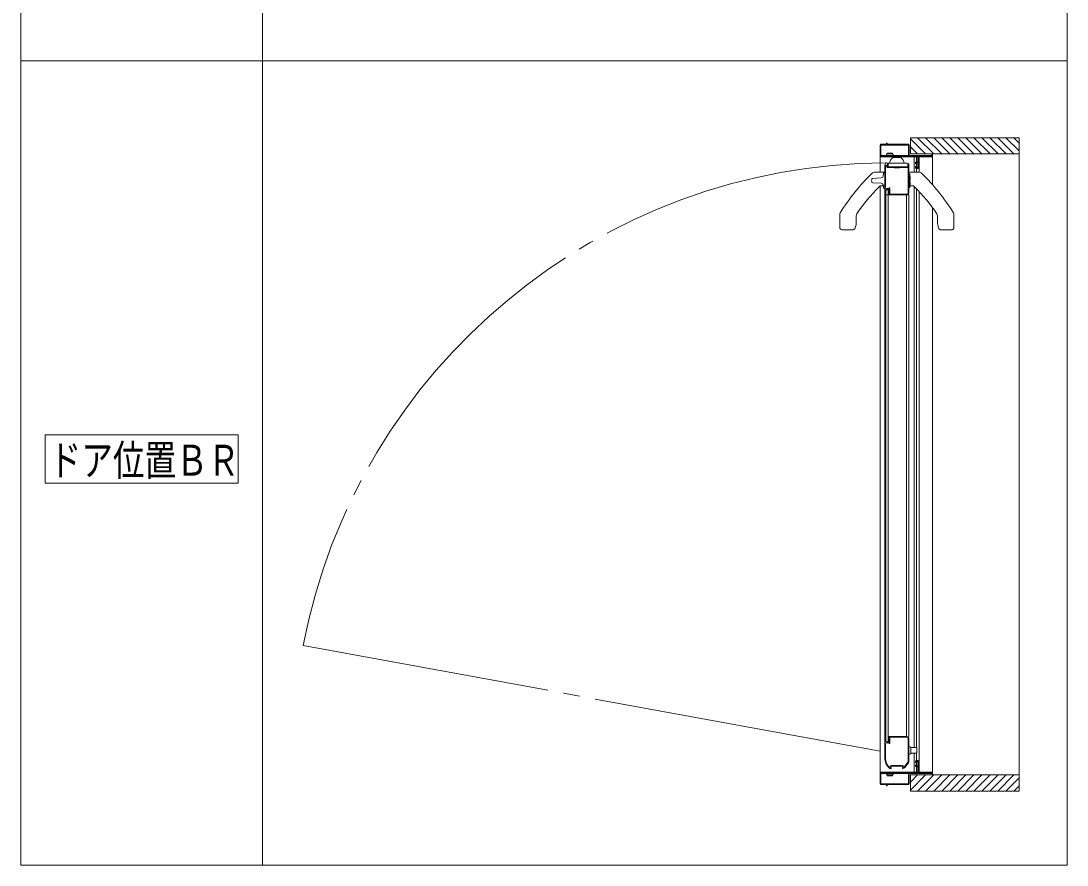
# Model space of a CAD drawing. Units: millimetres on the paper. Extents: x -305 to 305, y -152 to 152.
# Drawn here: x 18.6 to 83.6, y -83 to -30.5 of the extents above; entities that cross this region are included whole.
import ezdxf
from ezdxf.enums import TextEntityAlignment as Align

# ---------------------------------------------------------------- set-up
doc = ezdxf.new("R2010")
doc.units = ezdxf.units.MM
doc.linetypes.add('LONG_CHAIN', pattern=[21, 18, -1, 1, -1])
doc.linetypes.add('LONG_DOUBLE_CHAIN', pattern=[21.8, 18, -1, 0.6, -0.6, 0.6, -1])
doc.layers.add('0-1_VIEW0001', color=7, linetype='Continuous', lineweight=9)
doc.styles.add('ＭＳ ゴシック', font='')
doc.styles.get('ＭＳ ゴシック').set_extended_font_data('MS Gothic')

msp = doc.modelspace()

# ---------------------------------------------------------------- linework, layer by layer
at = {"layer": '0-1_VIEW0001'}
for p, q in [((18.617, 24.48), (18.617, -83.02)), ((33.617, 24.48), (33.617, -83.02)), ((83.617, 24.48), (83.617, -83.02)), ((18.617, -33.02), (83.617, -33.02)), ((72.005, -38.267), (72.005, -38.942)), ((72.05, -38.277), (72.05, -38.902)), ((72.39, -38.217), (72.055, -38.217)), ((73.745, -38.262), (72.065, -38.262)), ((72.405, -38.152), (72.405, -38.202)), ((72.435, -38.142), (72.415, -38.142)), ((72.445, -38.202), (72.445, -38.152)), ((73.755, -38.217), (72.46, -38.217)), ((73.76, -38.902), (73.76, -38.277)), ((73.805, -38.902), (73.805, -38.267)), ((73.88, -37.816), (73.88, -38.817)), ((80.63, -37.816), (73.88, -37.816)), ((74.829, -38.816), (73.88, -37.867)), ((75.329, -38.816), (74.329, -37.816)), ((75.829, -38.816), (74.829, -37.816)), ((76.329, -38.816), (75.329, -37.816)), ((76.829, -38.816), (75.829, -37.816)), ((77.329, -38.816), (76.329, -37.816)), ((77.829, -38.816), (76.829, -37.816)), ((78.329, -38.816), (77.329, -37.816)), ((78.829, -38.816), (77.829, -37.816)), ((79.329, -38.816), (78.329, -37.816)), ((79.824, -38.816), (78.824, -37.816)), ((80.319, -38.816), (79.319, -37.816)), ((80.63, -38.632), (79.814, -37.816)), ((80.63, -38.137), (80.309, -37.816)), ((80.63, -78.415), (80.63, -37.816)), ((74.34, -38.992), (72.005, -38.992)), ((72.005, -38.992), (72.005, -39.942)), ((72.03, -38.967), (74.325, -38.967)), ((72.065, -38.917), (73.745, -38.917)), ((72.78, -38.767), (72.43, -38.767)), ((72.78, -38.767), (72.78, -38.817)), ((75.19, -38.917), (73.82, -38.917)), ((74.329, -38.816), (73.88, -38.367)), ((73.88, -38.816), (80.63, -38.816)), ((74.115, -39.942), (74.115, -38.992)), ((74.255, -39.317), (74.255, -38.992)), ((74.34, -38.982), (74.34, -39.302)), ((74.39, -39.667), (74.39, -38.982)), ((75.255, -38.992), (74.39, -38.992)), ((74.405, -38.967), (75.24, -38.967)), ((74.431, -39.946), (74.431, -38.992)), ((75.205, -38.832), (75.205, -38.902)), ((75.24, -38.817), (75.22, -38.817)), ((75.255, -38.817), (75.255, -38.967)), ((75.255, -38.952), (75.255, -38.832)), ((75.255, -40.726), (75.255, -38.992)), ((72.29, -41.352), (72.29, -39.492)), ((72.335, -40.897), (72.335, -39.562)), ((72.425, -39.562), (72.425, -39.614)), ((72.432, -39.632), (72.454, -39.654)), ((72.465, -39.417), (72.465, -39.602)), ((72.48, -39.617), (73.725, -39.617)), ((72.5, -39.617), (72.5, -39.442)), ((72.5, -39.617), (73.67, -39.617)), ((72.55, -39.392), (73.67, -39.392)), ((73.256, -39.042), (72.823, -39.042)), ((73.72, -39.617), (73.67, -39.617)), ((73.72, -39.442), (73.72, -39.617)), ((73.73, -39.457), (73.73, -39.427)), ((73.74, -39.602), (73.74, -39.477)), ((73.79, -39.467), (73.79, -41.242)), ((74.19, -39.367), (74.19, -39.422)), ((74.19, -39.602), (74.19, -39.667)), ((74.205, -39.437), (74.225, -39.437)), ((74.225, -39.587), (74.205, -39.587)), ((74.325, -39.317), (74.24, -39.317)), ((74.24, -39.422), (74.24, -39.377)), ((74.24, -39.647), (74.24, -39.602)), ((74.255, -39.662), (74.255, -39.362)), ((74.255, -39.362), (74.325, -39.362)), ((74.34, -39.377), (74.34, -39.647)), ((72.275, -39.942), (71.697, -39.942)), ((72.472, -39.662), (72.863, -39.662)), ((72.874, -39.666), (72.885, -39.677)), ((72.896, -39.682), (73.183, -39.682)), ((73.194, -39.677), (73.205, -39.666)), ((73.216, -39.662), (73.73, -39.662)), ((73.745, -39.677), (73.745, -41.242)), ((73.805, -39.942), (74.382, -39.942)), ((74.24, -39.717), (74.34, -39.717)), ((74.325, -39.662), (74.255, -39.662)), ((74.255, -39.942), (74.255, -39.717)), ((72.005, -40.806), (72.005, -77.242)), ((72.275, -40.792), (72.079, -40.792)), ((72.555, -40.937), (72.555, -40.957)), ((72.585, -40.922), (72.57, -40.922)), ((72.6, -41.312), (72.6, -40.937)), ((73.79, -40.822), (73.79, -40.734)), ((73.805, -40.792), (74.001, -40.792)), ((74.115, -75.717), (74.115, -40.827)), ((72.304, -75.017), (72.304, -41.367)), ((72.304, -41.367), (73.789, -41.367)), ((72.331, -41.367), (72.305, -41.367)), ((72.352, -41.345), (72.344, -41.359)), ((72.354, -75.342), (72.354, -41.042)), ((72.504, -41.042), (72.354, -41.042)), ((72.355, -41.042), (72.355, -41.338)), ((72.505, -41.017), (72.38, -41.017)), ((72.54, -40.972), (72.41, -40.972)), ((72.504, -75.342), (72.504, -41.042)), ((72.515, -41.338), (72.515, -41.332)), ((72.525, -41.359), (72.517, -41.345)), ((73.665, -41.367), (72.538, -41.367)), ((72.555, -41.292), (72.555, -41.067)), ((73.665, -41.322), (72.61, -41.322)), ((73.64, -41.367), (73.64, -75.017)), ((73.789, -75.017), (73.789, -41.367)), ((74.255, -75.719), (74.255, -40.967)), ((74.428, -77.242), (74.428, -41.152)), ((75.255, -77.242), (75.255, -42.16)), ((69.49, -42.592), (69.49, -43.342)), ((70.52, -42.656), (70.52, -43.042)), ((75.56, -42.656), (75.56, -43.042)), ((76.59, -42.592), (76.59, -43.342)), ((70.264, -43.542), (69.69, -43.542)), ((75.815, -43.542), (76.39, -43.542)), ((20.117, -59.27), (20.117, -56.27)), ((20.117, -56.27), (32.117, -56.27)), ((32.117, -59.27), (32.117, -56.27)), ((20.117, -59.27), (32.117, -59.27)), ((72.29, -76.392), (72.29, -75.032)), ((72.305, -75.017), (72.331, -75.017)), ((72.344, -75.024), (72.353, -75.038)), ((72.355, -75.046), (72.355, -75.342)), ((72.38, -75.367), (72.505, -75.367)), ((72.515, -75.052), (72.515, -75.046)), ((72.517, -75.038), (72.525, -75.024)), ((72.538, -75.017), (73.665, -75.017)), ((72.555, -75.317), (72.555, -75.092)), ((72.6, -75.072), (72.6, -75.447)), ((73.665, -75.062), (72.61, -75.062)), ((73.745, -76.567), (73.745, -75.142)), ((73.79, -75.142), (73.79, -76.567)), ((72.335, -75.487), (72.335, -76.392)), ((72.54, -75.412), (72.41, -75.412)), ((72.555, -75.447), (72.555, -75.427)), ((72.585, -75.462), (72.57, -75.462)), ((73.865, -75.667), (73.79, -75.667)), ((73.965, -75.717), (73.915, -75.717)), ((73.915, -75.717), (73.915, -76.067)), ((73.965, -75.717), (74.24, -75.717)), ((74.29, -75.767), (74.29, -76.017)), ((73.499, -76.93), (73.724, -76.63)), ((73.76, -76.657), (73.535, -76.957)), ((73.865, -76.117), (73.79, -76.117)), ((73.965, -76.067), (73.915, -76.067)), ((74.24, -76.067), (73.965, -76.067)), ((74.111, -77.242), (74.111, -76.067)), ((74.19, -76.632), (74.19, -76.567)), ((74.225, -76.647), (74.205, -76.647)), ((74.24, -76.517), (74.34, -76.517)), ((74.24, -76.587), (74.24, -76.632)), ((74.251, -76.517), (74.251, -76.067)), ((74.251, -76.872), (74.251, -76.572)), ((74.325, -76.572), (74.255, -76.572)), ((74.34, -76.857), (74.34, -76.587)), ((74.39, -76.567), (74.39, -77.252)), ((75.255, -77.242), (72.005, -77.242)), ((72.005, -77.967), (72.005, -77.292)), ((72.03, -77.267), (74.325, -77.267)), ((72.05, -77.957), (72.05, -77.332)), ((72.065, -77.317), (73.745, -77.317)), ((72.625, -76.932), (72.625, -76.897)), ((72.675, -77.017), (72.641, -77.017)), ((72.666, -76.906), (72.689, -76.964)), ((72.69, -76.832), (73.39, -76.832)), ((73.39, -76.872), (72.69, -76.872)), ((72.69, -76.97), (72.69, -77.002)), ((73.39, -77.002), (73.39, -76.97)), ((73.391, -76.964), (73.413, -76.906)), ((73.415, -77.017), (73.405, -77.017)), ((73.455, -76.897), (73.455, -76.938)), ((73.76, -77.332), (73.76, -77.957)), ((73.805, -77.332), (73.805, -77.967)), ((75.19, -77.317), (73.82, -77.317)), ((74.19, -76.867), (74.19, -76.812)), ((74.205, -76.797), (74.225, -76.797)), ((74.24, -76.812), (74.24, -76.857)), ((74.325, -76.917), (74.24, -76.917)), ((74.251, -77.242), (74.251, -76.917)), ((74.255, -76.872), (74.325, -76.872)), ((74.34, -77.252), (74.34, -76.932)), ((74.405, -77.267), (75.24, -77.267)), ((75.205, -77.402), (75.205, -77.332)), ((75.255, -77.282), (75.255, -77.402)), ((73.745, -77.972), (72.065, -77.972)), ((72.43, -77.467), (72.43, -77.417)), ((72.43, -77.467), (72.78, -77.467)), ((73.88, -77.417), (80.63, -77.417)), ((74.829, -77.417), (73.88, -78.366)), ((74.329, -77.417), (73.88, -77.866)), ((73.88, -77.417), (73.88, -78.416)), ((75.329, -77.416), (74.329, -78.416)), ((75.829, -77.416), (74.829, -78.416)), ((75.24, -77.417), (75.22, -77.417)), ((76.329, -77.416), (75.329, -78.416)), ((76.829, -77.416), (75.829, -78.416)), ((77.329, -77.416), (76.329, -78.416)), ((77.829, -77.416), (76.829, -78.416)), ((78.329, -77.416), (77.329, -78.416)), ((78.829, -77.416), (77.829, -78.416)), ((79.329, -77.416), (78.329, -78.416)), ((79.824, -77.416), (78.824, -78.416)), ((80.319, -77.416), (79.319, -78.416)), ((80.63, -77.601), (79.814, -78.416)), ((72.39, -78.017), (72.055, -78.017)), ((72.405, -78.082), (72.405, -78.032)), ((72.435, -78.092), (72.415, -78.092)), ((72.445, -78.032), (72.445, -78.082)), ((73.755, -78.017), (72.46, -78.017)), ((80.63, -78.416), (73.88, -78.416)), ((80.63, -78.096), (80.309, -78.416)), ((18.617, -83.02), (83.617, -83.02))]:
    msp.add_line(p, q, dxfattribs=at)
at = {"layer": '0-1_VIEW0001', "color": 2}
for p, q in [((72.209, -40.016), (72.18, -40.202)), ((72.29, -39.972), (72.255, -39.974)), ((73.81, -40.097), (73.79, -40.097)), ((73.81, -40.047), (73.81, -40.397)), ((73.822, -40.047), (73.81, -40.047)), ((71.527, -40.336), (72.063, -40.308)), ((72.063, -40.635), (71.527, -40.607)), ((72.18, -40.741), (72.209, -40.927)), ((73.79, -40.847), (73.81, -40.847)), ((73.81, -40.547), (73.81, -40.897)), ((73.81, -40.897), (73.822, -40.897)), ((72.255, -40.97), (72.29, -40.972))]:
    msp.add_line(p, q, dxfattribs=at)
at = {"layer": '0-1_VIEW0001', "color": 2, "linetype": 'LONG_DOUBLE_CHAIN'}
for p, q in [((73.852, -40.406), (73.869, -40.406)), ((73.852, -40.537), (73.869, -40.537))]:
    msp.add_line(p, q, dxfattribs=at)
at = {"layer": '0-1_VIEW0001', "linetype": 'LONG_CHAIN'}
msp.add_line((72.005, -75.944), (36.15, -69.369), dxfattribs=at)
at = {"layer": '0-1_VIEW0001'}
for points in [[(72.055, -38.217), (72.019, -38.231), (72.005, -38.267)], [(72.065, -38.262), (72.054, -38.266), (72.05, -38.277)], [(72.405, -38.202), (72.4, -38.212), (72.39, -38.217)], [(72.415, -38.142), (72.408, -38.145), (72.405, -38.152)], [(72.445, -38.152), (72.442, -38.145), (72.435, -38.142)], [(72.46, -38.217), (72.449, -38.212), (72.445, -38.202)], [(73.76, -38.277), (73.755, -38.266), (73.745, -38.262)], [(73.805, -38.267), (73.79, -38.231), (73.755, -38.217)], [(72.005, -38.942), (72.012, -38.959), (72.03, -38.967)], [(72.05, -38.902), (72.054, -38.912), (72.065, -38.917)], [(72.43, -38.767), (72.43, -38.817), (72.37, -38.895)], [(72.43, -38.817), (72.78, -38.817), (72.839, -38.895)], [(73.745, -38.917), (73.755, -38.912), (73.76, -38.902)], [(73.82, -38.917), (73.809, -38.912), (73.805, -38.902)], [(74.325, -38.967), (74.335, -38.971), (74.34, -38.982)], [(74.39, -38.982), (74.394, -38.971), (74.405, -38.967)], [(75.205, -38.902), (75.2, -38.912), (75.19, -38.917)], [(75.22, -38.817), (75.209, -38.821), (75.205, -38.832)], [(75.255, -38.832), (75.25, -38.821), (75.24, -38.817)], [(75.24, -38.967), (75.25, -38.962), (75.255, -38.952)], [(72.29, -39.492), (72.326, -39.403), (72.366, -39.375), (72.415, -39.367), (72.45, -39.381), (72.465, -39.417)], [(72.335, -39.562), (72.38, -39.517), (72.425, -39.562)], [(72.425, -39.614), (72.426, -39.624), (72.432, -39.632)], [(72.465, -39.602), (72.469, -39.612), (72.48, -39.617)], [(73.725, -39.617), (73.735, -39.612), (73.74, -39.602)], [(73.73, -39.427), (73.733, -39.42), (73.74, -39.417), (73.775, -39.431), (73.79, -39.467)], [(73.74, -39.477), (73.739, -39.472), (73.736, -39.469), (73.731, -39.463), (73.73, -39.457)], [(74.24, -39.317), (74.204, -39.331), (74.19, -39.367)], [(74.19, -39.422), (74.194, -39.432), (74.205, -39.437)], [(74.205, -39.587), (74.194, -39.591), (74.19, -39.602)], [(74.225, -39.437), (74.235, -39.432), (74.24, -39.422)], [(74.24, -39.602), (74.235, -39.591), (74.225, -39.587)], [(74.24, -39.377), (74.244, -39.366), (74.255, -39.362)], [(74.255, -39.662), (74.244, -39.657), (74.24, -39.647)], [(74.34, -39.302), (74.335, -39.312), (74.325, -39.317)], [(74.325, -39.362), (74.335, -39.366), (74.34, -39.377)], [(74.34, -39.647), (74.335, -39.657), (74.325, -39.662)], [(72.454, -39.654), (72.463, -39.66), (72.472, -39.662)], [(72.863, -39.662), (72.869, -39.663), (72.874, -39.666)], [(72.885, -39.677), (72.89, -39.681), (72.896, -39.682)], [(73.183, -39.682), (73.189, -39.681), (73.194, -39.677)], [(73.205, -39.666), (73.21, -39.663), (73.216, -39.662)], [(73.73, -39.662), (73.74, -39.666), (73.745, -39.677)], [(74.19, -39.667), (74.204, -39.702), (74.24, -39.717)], [(74.34, -39.717), (74.375, -39.702), (74.39, -39.667)], [(72.41, -40.972), (72.357, -40.95), (72.335, -40.897)], [(72.57, -40.922), (72.559, -40.926), (72.555, -40.937)], [(72.6, -40.937), (72.595, -40.926), (72.585, -40.922)], [(72.305, -41.367), (72.294, -41.362), (72.29, -41.352)], [(72.344, -41.359), (72.338, -41.365), (72.331, -41.367)], [(72.355, -41.338), (72.354, -41.342), (72.352, -41.345)], [(72.38, -41.017), (72.362, -41.024), (72.355, -41.042)], [(72.555, -41.067), (72.54, -41.031), (72.505, -41.017)], [(72.515, -41.332), (72.519, -41.321), (72.53, -41.317), (72.547, -41.309), (72.555, -41.292)], [(72.517, -41.345), (72.515, -41.342), (72.515, -41.338)], [(72.538, -41.367), (72.531, -41.365), (72.525, -41.359)], [(72.555, -40.957), (72.55, -40.967), (72.54, -40.972)], [(72.61, -41.322), (72.603, -41.319), (72.6, -41.312)], [(73.745, -41.242), (73.721, -41.298), (73.665, -41.322)], [(73.79, -41.242), (73.753, -41.33), (73.665, -41.367)], [(72.29, -75.032), (72.294, -75.021), (72.305, -75.017)], [(72.331, -75.017), (72.339, -75.019), (72.344, -75.024)], [(72.353, -75.038), (72.354, -75.042), (72.355, -75.046)], [(72.355, -75.342), (72.362, -75.36), (72.38, -75.367)], [(72.505, -75.367), (72.54, -75.352), (72.555, -75.317)], [(72.515, -75.046), (72.515, -75.042), (72.517, -75.038)], [(72.555, -75.092), (72.548, -75.074), (72.53, -75.067), (72.519, -75.062), (72.515, -75.052)], [(72.525, -75.024), (72.531, -75.019), (72.538, -75.017)], [(72.61, -75.062), (72.603, -75.065), (72.6, -75.072)], [(73.665, -75.017), (73.753, -75.053), (73.79, -75.142)], [(73.745, -75.142), (73.721, -75.085), (73.665, -75.062)], [(72.41, -75.412), (72.357, -75.434), (72.335, -75.487)], [(72.555, -75.427), (72.55, -75.416), (72.54, -75.412)], [(72.57, -75.462), (72.559, -75.457), (72.555, -75.447)], [(72.6, -75.447), (72.595, -75.457), (72.585, -75.462)], [(72.641, -77.017), (72.626, -77.015), (72.612, -77.008), (72.475, -76.892), (72.375, -76.74), (72.313, -76.57), (72.29, -76.392)], [(72.335, -76.392), (72.356, -76.546), (72.405, -76.698), (72.454, -76.81), (72.528, -76.902), (72.6, -76.943), (72.616, -76.945), (72.625, -76.932)], [(73.724, -76.63), (73.739, -76.6), (73.745, -76.567)], [(73.79, -76.567), (73.782, -76.614), (73.76, -76.657)], [(74.19, -76.567), (74.204, -76.531), (74.24, -76.517)], [(74.205, -76.647), (74.194, -76.642), (74.19, -76.632)], [(74.24, -76.632), (74.235, -76.642), (74.225, -76.647)], [(74.255, -76.572), (74.244, -76.576), (74.24, -76.587)], [(74.34, -76.587), (74.335, -76.576), (74.325, -76.572)], [(74.34, -76.517), (74.375, -76.531), (74.39, -76.567)], [(72.005, -77.292), (72.012, -77.274), (72.03, -77.267)], [(72.05, -77.332), (72.054, -77.321), (72.065, -77.317)], [(72.78, -77.417), (72.43, -77.417), (72.37, -77.338)], [(72.625, -76.897), (72.644, -76.851), (72.69, -76.832)], [(72.69, -76.872), (72.669, -76.883), (72.666, -76.906)], [(72.69, -77.002), (72.685, -77.012), (72.675, -77.017)], [(72.689, -76.964), (72.69, -76.967), (72.69, -76.97)], [(72.78, -77.467), (72.78, -77.417), (72.839, -77.338)], [(73.39, -76.832), (73.436, -76.851), (73.455, -76.897)], [(73.413, -76.906), (73.41, -76.883), (73.39, -76.872)], [(73.39, -76.97), (73.39, -76.967), (73.391, -76.964)], [(73.405, -77.017), (73.394, -77.012), (73.39, -77.002)], [(73.535, -76.957), (73.482, -77.001), (73.415, -77.017)], [(73.455, -76.938), (73.463, -76.952), (73.479, -76.95), (73.49, -76.941), (73.499, -76.93)], [(73.745, -77.317), (73.755, -77.321), (73.76, -77.332)], [(73.82, -77.317), (73.809, -77.321), (73.805, -77.332)], [(74.19, -76.812), (74.194, -76.801), (74.205, -76.797)], [(74.24, -76.917), (74.204, -76.902), (74.19, -76.867)], [(74.225, -76.797), (74.235, -76.801), (74.24, -76.812)], [(74.24, -76.857), (74.244, -76.867), (74.255, -76.872)], [(74.325, -76.872), (74.335, -76.867), (74.34, -76.857)], [(74.34, -76.932), (74.335, -76.921), (74.325, -76.917)], [(74.325, -77.267), (74.335, -77.262), (74.34, -77.252)], [(74.39, -77.252), (74.394, -77.262), (74.405, -77.267)], [(75.205, -77.332), (75.2, -77.321), (75.19, -77.317)], [(75.24, -77.267), (75.25, -77.271), (75.255, -77.282)], [(72.055, -78.017), (72.019, -78.002), (72.005, -77.967)], [(72.065, -77.972), (72.054, -77.967), (72.05, -77.957)], [(73.76, -77.957), (73.755, -77.967), (73.745, -77.972)], [(73.805, -77.967), (73.79, -78.002), (73.755, -78.017)], [(75.22, -77.417), (75.209, -77.412), (75.205, -77.402)], [(75.255, -77.402), (75.25, -77.412), (75.24, -77.417)], [(72.405, -78.032), (72.4, -78.021), (72.39, -78.017)], [(72.415, -78.092), (72.408, -78.089), (72.405, -78.082)], [(72.445, -78.082), (72.442, -78.089), (72.435, -78.092)], [(72.46, -78.017), (72.449, -78.021), (72.445, -78.032)]]:
    msp.add_lwpolyline(points, dxfattribs=at)
for centre, radius, start, end in [((72.784, -38.269), 0.0077, 332.71904, 90), ((72.382, -38.904), 0.015, 142.83915, 250.52878), ((72.827, -38.904), 0.015, 289.47122, 37.16085), ((72.55, -39.442), 0.05, 90, 180), ((73.04, -39.417), 0.45, 128.21321, 176.81526), ((72.823, -39.142), 0.1, 90, 128.21321), ((73.256, -39.142), 0.1, 51.78679, 90), ((73.04, -39.417), 0.45, 3.18474, 51.78679), ((73.67, -39.442), 0.05, 0, 90), ((80.618, -49.351), 13.05, 134.40318, 148.24605), ((71.697, -40.242), 0.3, 90, 134.40318), ((72.275, -39.957), 0.015, 0, 90), ((73.805, -39.957), 0.015, 90, 180), ((74.382, -40.242), 0.3, 45.59682, 90), ((65.461, -49.351), 13.05, 31.75395, 45.59682), ((80.618, -49.351), 12.15, 135.61305, 145.92995), ((72.079, -40.992), 0.2, 90, 135.61305), ((72.275, -40.777), 0.015, 270, 0), ((73.805, -40.777), 0.015, 180, 270), ((74.001, -40.992), 0.2, 44.38695, 90), ((65.461, -49.351), 12.15, 34.07005, 44.38695), ((69.69, -42.592), 0.2, 147.03513, 180), ((70.72, -42.656), 0.2, 145.92995, 180), ((75.36, -42.656), 0.2, 0, 34.07005), ((76.39, -42.592), 0.2, 0, 32.96487), ((69.69, -43.342), 0.2, 180, 270), ((70.264, -43.342), 0.2, 270, 339.07517), ((69.48, -43.042), 1.04, 339.07517, 0), ((76.6, -43.042), 1.04, 180, 200.92483), ((75.815, -43.342), 0.2, 200.92483, 270), ((76.39, -43.342), 0.2, 270, 0), ((73.865, -75.717), 0.05, 0, 90), ((74.24, -75.767), 0.05, 0, 90), ((74.24, -76.017), 0.05, 270, 0), ((73.865, -76.067), 0.05, 270, 0), ((72.382, -77.329), 0.015, 109.47122, 217.16085), ((72.827, -77.329), 0.015, 322.83915, 70.52878)]:
    msp.add_arc(centre, radius, start, end, dxfattribs=at)
at = {"layer": '0-1_VIEW0001', "linetype": 'LONG_CHAIN'}
msp.add_arc((72.504, -76.392), 37.027, 90.29921, 169.06601, dxfattribs=at)
at = {"layer": '0-1_VIEW0001', "color": 2}
for centre, radius, start, end in [((72.057, -40.184), 0.125, 273, 351.43914), ((72.258, -40.023), 0.05, 93, 171.40265), ((73.822, -40.062), 0.015, 9.12607, 90), ((71.27, -40.472), 2.6, 1.44086, 9.12607), ((72.225, -40.472), 0.75, 172.99308, 180.0004), ((72.225, -40.472), 0.75, 180.0004, 187.00669), ((71.53, -40.386), 0.05, 92.99998, 172.91056), ((71.53, -40.557), 0.05, 187.09046, 267.00002), ((72.057, -40.76), 0.125, 8.55177, 87), ((72.258, -40.92), 0.05, 188.59735, 267), ((73.81, -40.407), 0.01, 90, 180), ((73.81, -40.537), 0.01, 180, 270), ((73.822, -40.882), 0.015, 270, 350.87393), ((71.27, -40.472), 2.6, 350.87393, 358.55914), ((70.764, -40.472), 3.088, 358.7869, 1.2131), ((73.854, -40.407), 0.015, 270, 1.44086), ((73.854, -40.537), 0.015, 358.55914, 90)]:
    msp.add_arc(centre, radius, start, end, dxfattribs=at)

# ---------------------------------------------------------------- texts
at = {"layer": '0-1_VIEW0001', "style": 'ＭＳ ゴシック', "width": 0.75}
msp.add_text('ドア位置ＢＲ', height=1.921, dxfattribs=at).set_placement((20.402, -59.39), align=Align.BOTTOM_LEFT)

doc.saveas('drawing.dxf')
